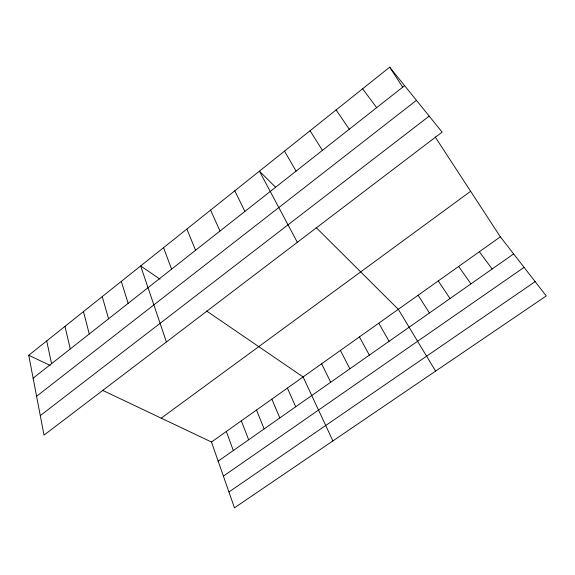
<?xml version="1.0" encoding="UTF-8"?>
<svg xmlns="http://www.w3.org/2000/svg" width="575" height="575" viewBox="0 0 575 575"><rect width="100%" height="100%" fill="white"/><g stroke="black" fill="none" stroke-linecap="round" stroke-linejoin="round"><path stroke-width="0.86" d="M28.75 355.271L389.67 67.189L442.125 132.121L44.016 435.117L28.75 355.271L50.226 365.463M33.134 378.185L404.592 85.661M36.592 396.268L416.444 100.337M40.286 415.617L429.194 116.114M161.223 418.162L470.637 191.281M211.478 442.024L500.351 236.821L546.25 295.924L234.471 507.811L211.478 442.024L102.357 390.217M218.169 461.164L513.64 253.927M223.395 476.122L524.062 267.353M228.936 491.977L535.145 281.621M160.015 279.177L140.652 265.952L166.412 341.967M206.597 311.003L303.097 376.941L332.896 440.924M275.439 187.083L259.418 171.149L297.332 242.319M316.164 227.599L398.295 309.314L435.613 371.112M362.624 88.773L376.661 107.654M479.356 251.735L492.121 269.021M458.663 266.433L470.925 283.885M336.088 109.954L349.284 129.217M438.258 280.931L450.024 298.547M389.67 67.189L402.565 86.954M435.131 136.864L500.351 236.821M418.14 295.219L429.424 312.994M310.054 130.733L322.424 150.362M284.503 151.132L296.082 171.106M378.731 323.215L389.095 341.277M359.433 336.921L369.358 355.12M340.4 350.441L349.887 368.776M321.626 363.781L330.69 382.238M234.801 190.799L244.885 211.428M210.623 210.098L219.995 231.028M287.392 388.096L295.701 406.784M271.86 399.129L279.831 417.91M186.882 229.051L195.565 250.269M256.507 410.04L264.148 428.914M241.327 420.821L248.644 439.782M163.559 247.66L171.573 269.158M226.32 431.48L233.321 450.534M121.303 281.398L128.139 303.363M102.242 296.607L108.56 318.787M83.461 311.6L89.269 333.974M64.953 326.37L70.279 348.932M46.719 340.925L51.563 363.666"/></g></svg>
